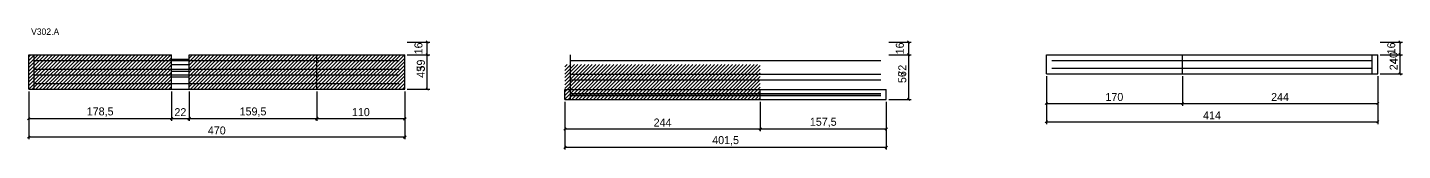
# Model space of a CAD drawing. Extents: x -2 to 4267, y -412 to -117.
# Drawn here: x -2 to 1716, y -269 to -117 of the extents above; entities that cross this region are included whole.
import ezdxf

# ---------------------------------------------------------------- set-up
doc = ezdxf.new("R2010")
doc.units = 0
for name, color, linetype in [('COTA', 241, 'Continuous'), ('NOMENCLATURA', 7, 'Continuous'), ('Painéis', 200, 'Continuous'), ('Reaproveitamento', 251, 'Continuous'), ('SARR_2.2x7', 40, 'Continuous')]:
    doc.layers.add(name, color=color, linetype=linetype)
doc.dimstyles.new('PAINEL', dxfattribs={"dimtxt": 10, "dimasz": 3, "dimexe": 3, "dimexo": 3, "dimgap": 3, "dimtad": 1, "dimblk": 'OBLIQUE', "dimblk1": 'OBLIQUE', "dimcen": 2.5, "dimclrd": 4, "dimclre": 4, "dimclrt": 240, "dimazin": 3, "dimtfac": 1, "dimtmove": 0, "dimatfit": 3})

# ---------------------------------------------------------------- blocks, each defined once
blk = doc.blocks.new('_OBLIQUE')
at = {"color": 0, "linetype": 'BYBLOCK'}
blk.add_line((-0.5, -0.5), (0.5, 0.5), dxfattribs=at)

msp = doc.modelspace()

# ---------------------------------------------------------------- hatches: boundary and pattern name
at = {"layer": 'Reaproveitamento'}
h = msp.add_hatch(dxfattribs=at)
h.set_pattern_fill('ANSI31')
h.paths.add_polyline_path([(0, -192.7), (178.5, -192.7), (178.5, -150), (0, -150)])
h = msp.add_hatch(dxfattribs=at)
h.set_pattern_fill('ANSI31')
h.paths.add_polyline_path([(200.5, -192.7), (360, -192.7), (360, -150), (200.5, -150)])
h = msp.add_hatch(dxfattribs=at)
h.set_pattern_fill('ANSI31')
h.paths.add_polyline_path([(360, -192.7), (470, -192.7), (470, -150), (360, -150)])
h = msp.add_hatch(dxfattribs=at)
h.set_pattern_fill('ANSI31')
h.paths.add_polyline_path([(670, -206), (914, -206), (914, -162.4), (670, -162.4)])

# ---------------------------------------------------------------- linework, layer by layer
at = {"layer": 'Painéis'}
for p, q in [((0, -150), (178.5, -150)), ((0, -193), (0, -150)), ((178.5, -193), (178.5, -150)), ((200.5, -193), (200.5, -150)), ((200.5, -150), (360, -150)), ((360, -193), (360, -150)), ((360, -150), (470, -150)), ((470, -193), (470, -150)), ((1271.5, -150), (1441.5, -150)), ((1271.5, -174), (1271.5, -150)), ((1441.5, -174), (1441.5, -150)), ((1441.5, -150), (1685.5, -150)), ((1685.5, -174), (1685.5, -150)), ((178.5, -155.3), (200.5, -155.3)), ((1271.5, -174), (1441.5, -174)), ((1441.5, -174), (1685.5, -174)), ((0, -193), (178.5, -193)), ((178.5, -193), (200.5, -193)), ((200.5, -193), (360, -193)), ((360, -193), (470, -193)), ((670, -193.6), (914, -193.6)), ((670, -206), (670, -193.6)), ((670, -206), (914, -206)), ((914, -206), (914, -193.6)), ((914, -193.6), (1071.5, -193.6)), ((914, -206), (1071.5, -206)), ((1071.5, -206), (1071.5, -193.6))]:
    msp.add_line(p, q, dxfattribs=at)
at = {"layer": 'SARR_2.2x7'}
for p, q in [((7, -193), (7, -150)), ((677, -206), (677, -150)), ((1678.5, -174), (1678.5, -150))]:
    msp.add_line(p, q, dxfattribs=at)
for points in [[(7, -157), (178.5, -157)], [(7, -157), (178.5, -157)], [(7, -168), (178.5, -168)], [(7, -168), (178.5, -168)], [(178.5, -157), (200.5, -157)], [(178.5, -162.3), (200.5, -162.3)], [(178.5, -168), (200.5, -168)], [(178.5, -170.65), (200.5, -170.65)], [(200.5, -157), (360, -157)], [(200.5, -157), (360, -157)], [(200.5, -168), (360, -168)], [(200.5, -168), (360, -168)], [(360, -157), (463, -157)], [(360, -157), (463, -157)], [(360, -168), (463, -168)], [(360, -168), (463, -168)], [(677, -157), (914, -157)], [(914, -157), (1064.5, -157)], [(1278.5, -157), (1441.5, -157)], [(1278.5, -157), (1441.5, -157)], [(1278.5, -167), (1441.5, -167)], [(1278.5, -167), (1441.5, -167)], [(1441.5, -157), (1678.5, -157)], [(1441.5, -157), (1678.5, -157)], [(1441.5, -167), (1678.5, -167)], [(1441.5, -167), (1678.5, -167)], [(7, -175), (178.5, -175)], [(7, -175), (178.5, -175)], [(7, -186), (178.5, -186)], [(7, -186), (178.5, -186)], [(178.5, -175), (200.5, -175)], [(178.5, -177.65), (200.5, -177.65)], [(178.5, -186), (200.5, -186)], [(178.5, -186), (200.5, -186)], [(200.5, -175), (360, -175)], [(200.5, -175), (360, -175)], [(200.5, -186), (360, -186)], [(200.5, -186), (360, -186)], [(360, -175), (463, -175)], [(360, -175), (463, -175)], [(360, -186), (463, -186)], [(360, -186), (463, -186)], [(677, -174.5), (914, -174.5)], [(677, -181.5), (914, -181.5)], [(914, -174.5), (1064.5, -174.5)], [(914, -181.5), (1064.5, -181.5)], [(677, -198.6), (914, -198.6)], [(677, -199), (914, -199)], [(677, -201), (914, -201)], [(914, -198.6), (1064.5, -198.6)], [(914, -199), (1064.5, -199)], [(914, -201), (1064.5, -201)]]:
    msp.add_lwpolyline(points, dxfattribs=at)

# ---------------------------------------------------------------- texts
at = {"layer": 'NOMENCLATURA'}
msp.add_text('V302.A', height=8, dxfattribs=at).set_placement((3, -125))

# ---------------------------------------------------------------- dimensions: what is measured, and where the dimension line sits
at = {"layer": 'COTA'}
for base, p1, p2 in [((498, -193), (470, -193), (470, -134)), ((498, -150), (470, -150), (470, -134)), ((1099.5, -206), (1071.5, -206), (1071.5, -134)), ((1099.5, -150), (1071.5, -150), (1071.5, -134)), ((1713.5, -174), (1685.5, -174), (1685.5, -134)), ((1713.5, -150), (1685.5, -150), (1685.5, -134)), ((498, -193), (470, -193), (470, -150)), ((1099.5, -206), (1071.5, -206), (1071.5, -150)), ((1713.5, -174), (1685.5, -174), (1685.5, -150))]:
    msp.add_linear_dim(base=base, p1=p1, p2=p2, angle=90, dimstyle='PAINEL', dxfattribs=at).render()
for base, p1, p2 in [((1271.5, -211), (1271.5, -174), (1441.5, -174)), ((1271.5, -234), (1271.5, -174), (1685.5, -174)), ((1441.5, -211), (1441.5, -174), (1685.5, -174)), ((0, -230), (0, -193), (178.5, -193)), ((0, -253), (0, -193), (470, -193)), ((178.5, -230), (178.5, -193), (200.5, -193)), ((200.5, -230), (200.5, -193), (360, -193)), ((360, -230), (360, -193), (470, -193)), ((670, -243), (670, -206), (914, -206)), ((670, -266), (670, -206), (1071.5, -206)), ((914, -243), (914, -206), (1071.5, -206))]:
    msp.add_linear_dim(base=base, p1=p1, p2=p2, dimstyle='PAINEL', dxfattribs=at).render()

doc.saveas('drawing.dxf')
